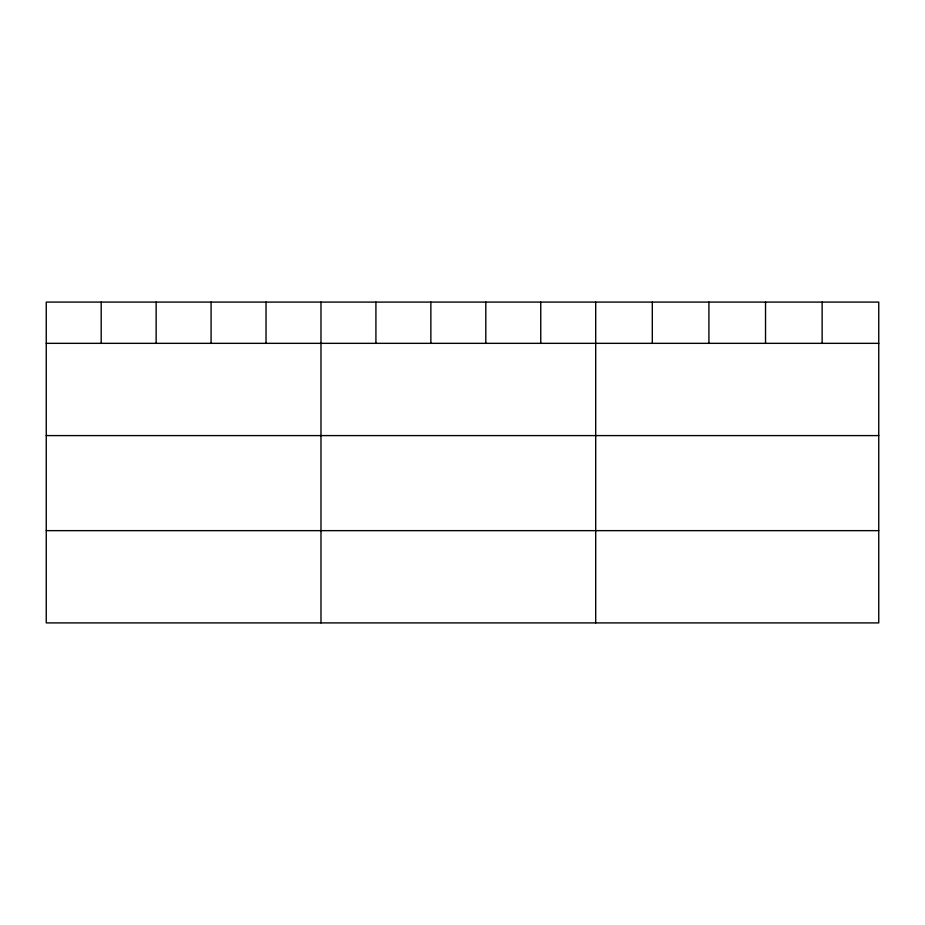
<?xml version="1.0" encoding="UTF-8"?>
<svg xmlns="http://www.w3.org/2000/svg" width="925" height="925" viewBox="0 0 925 925"><rect width="100%" height="100%" fill="white"/><g stroke="black" fill="none" stroke-linecap="round" stroke-linejoin="round"><path stroke-width="1.39" d="M878.75 343.337L878.75 622.907L46.25 622.907L46.25 302.093L878.75 302.093L878.75 343.337L46.25 343.337M46.25 435.594L878.75 435.594M46.25 530.649L878.75 530.649M822.14 302.093L822.14 343.337M765.53 302.093L765.53 343.337M708.92 302.093L708.92 343.337M652.31 302.093L652.31 343.337M595.7 302.093L595.7 622.907M540.755 302.093L540.755 343.337M485.81 302.093L485.81 343.337M430.865 302.093L430.865 343.337M375.92 302.093L375.92 343.337M320.975 302.093L320.975 622.907M266.03 302.093L266.03 343.337M211.085 302.093L211.085 343.337M156.14 302.093L156.14 343.337M101.195 302.093L101.195 343.337"/></g></svg>
